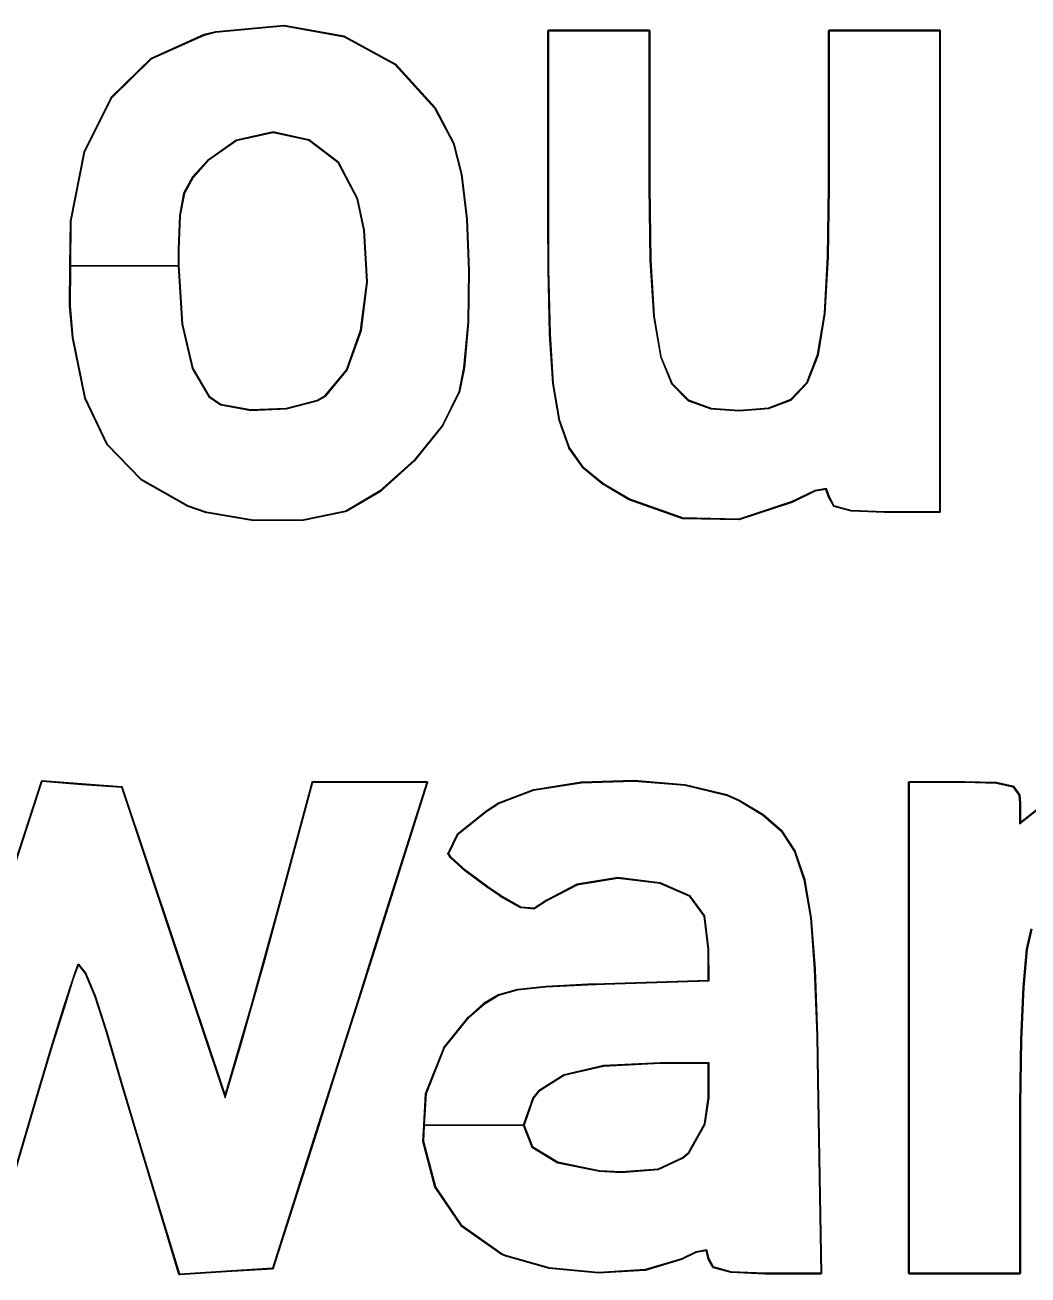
# Model space of a CAD drawing. Extents: x 119 to 479, y -311 to -46.
# Drawn here: x 385.14 to 391.39, y -235.89 to -228.1 of the extents above; entities that cross this region are included whole.
import ezdxf

# ---------------------------------------------------------------- set-up
doc = ezdxf.new("R2010")
doc.units = 0
doc.layers.add('BLACK', color=7, linetype='CONTINUOUS')

msp = doc.modelspace()

# ---------------------------------------------------------------- linework, layer by layer
at = {"layer": 'BLACK', "linetype": 'CONTINUOUS'}
for p, q in [((386.331, -228.143), (386.756, -228.103)), ((386.331, -228.148), (386.756, -228.108)), ((386.756, -228.103), (386.757, -228.103)), ((386.756, -228.108), (387.131, -228.176)), ((386.757, -228.103), (386.757, -228.103)), ((386.757, -228.103), (387.132, -228.171)), ((385.929, -228.309), (386.259, -228.161)), ((385.931, -228.313), (386.261, -228.166)), ((386.259, -228.161), (386.259, -228.161)), ((386.259, -228.161), (386.26, -228.161)), ((386.26, -228.161), (386.33, -228.144)), ((386.261, -228.166), (386.331, -228.148)), ((386.33, -228.144), (386.331, -228.144)), ((386.331, -228.144), (386.331, -228.143)), ((387.131, -228.176), (387.447, -228.348)), ((387.132, -228.171), (387.133, -228.172)), ((387.133, -228.172), (387.134, -228.172)), ((387.134, -228.172), (387.449, -228.344)), ((388.401, -228.139), (388.403, -228.136)), ((388.401, -229.31), (388.401, -228.139)), ((388.403, -228.136), (388.406, -228.134)), ((388.406, -228.134), (389.03, -228.134)), ((388.406, -229.31), (388.406, -228.139)), ((388.406, -228.139), (389.03, -228.139)), ((389.03, -228.134), (389.034, -228.136)), ((389.03, -228.139), (389.03, -229.111)), ((389.034, -228.136), (389.035, -228.139)), ((389.035, -228.139), (389.035, -229.111)), ((390.149, -228.139), (390.15, -228.136)), ((390.149, -229.111), (390.149, -228.139)), ((390.15, -228.136), (390.154, -228.134)), ((390.154, -228.134), (390.84, -228.134)), ((390.154, -229.111), (390.154, -228.139)), ((390.154, -228.139), (390.84, -228.139)), ((390.84, -228.134), (390.844, -228.136)), ((390.84, -228.139), (390.84, -231.135)), ((390.844, -228.136), (390.845, -228.139)), ((390.845, -228.139), (390.845, -231.135)), ((385.68, -228.552), (385.928, -228.31)), ((385.683, -228.556), (385.931, -228.313)), ((385.928, -228.31), (385.929, -228.309)), ((385.929, -228.309), (385.929, -228.309)), ((387.447, -228.348), (387.694, -228.62)), ((387.449, -228.344), (387.45, -228.344)), ((387.45, -228.344), (387.451, -228.345)), ((387.451, -228.345), (387.698, -228.616)), ((385.512, -228.891), (385.679, -228.554)), ((385.516, -228.893), (385.683, -228.556)), ((385.679, -228.554), (385.68, -228.553)), ((385.68, -228.553), (385.68, -228.552)), ((387.694, -228.62), (387.81, -228.84)), ((387.698, -228.616), (387.698, -228.617)), ((387.698, -228.617), (387.698, -228.617)), ((387.698, -228.617), (387.815, -228.838)), ((386.458, -228.821), (386.279, -228.946)), ((386.46, -228.825), (386.283, -228.95)), ((386.689, -228.769), (386.458, -228.821)), ((386.689, -228.775), (386.46, -228.825)), ((386.913, -228.818), (386.689, -228.769)), ((386.911, -228.823), (386.689, -228.775)), ((387.095, -228.962), (386.911, -228.823)), ((387.099, -228.959), (386.913, -228.818)), ((385.426, -229.324), (385.512, -228.892)), ((385.431, -229.325), (385.516, -228.893)), ((385.512, -228.892), (385.512, -228.891)), ((385.512, -228.892), (385.512, -228.892)), ((387.81, -228.84), (387.86, -229.035)), ((387.815, -228.838), (387.815, -228.839)), ((387.815, -228.839), (387.815, -228.839)), ((387.815, -228.839), (387.865, -229.034)), ((386.279, -228.946), (386.186, -229.049)), ((386.283, -228.95), (386.19, -229.052)), ((387.212, -229.186), (387.095, -228.962)), ((387.217, -229.185), (387.099, -228.959)), ((386.186, -229.049), (386.131, -229.151)), ((386.19, -229.052), (386.136, -229.153)), ((387.86, -229.035), (387.893, -229.313)), ((387.865, -229.034), (387.865, -229.034)), ((387.865, -229.034), (387.865, -229.035)), ((387.865, -229.035), (387.898, -229.313)), ((389.03, -229.111), (389.036, -229.568)), ((389.035, -229.111), (389.041, -229.568)), ((390.143, -229.548), (390.149, -229.111)), ((390.148, -229.548), (390.154, -229.111)), ((386.131, -229.151), (386.105, -229.289)), ((386.136, -229.153), (386.11, -229.289)), ((387.253, -229.38), (387.212, -229.186)), ((387.258, -229.38), (387.217, -229.185)), ((386.105, -229.289), (386.097, -229.5)), ((386.11, -229.289), (386.102, -229.5)), ((385.423, -229.604), (385.426, -229.325)), ((385.426, -229.325), (385.426, -229.324)), ((385.426, -229.325), (385.426, -229.325)), ((385.428, -229.604), (385.431, -229.325)), ((387.893, -229.313), (387.906, -229.633)), ((387.898, -229.313), (387.898, -229.313)), ((387.898, -229.313), (387.898, -229.313)), ((387.898, -229.313), (387.911, -229.633)), ((388.402, -229.623), (388.401, -229.31)), ((388.401, -229.31), (388.401, -229.31)), ((388.401, -229.31), (388.401, -229.31)), ((388.407, -229.623), (388.406, -229.31)), ((387.272, -229.703), (387.253, -229.38)), ((387.277, -229.703), (387.258, -229.38)), ((386.097, -229.5), (386.097, -229.604)), ((386.102, -229.5), (386.102, -229.604)), ((385.421, -229.852), (385.423, -229.604)), ((385.423, -229.604), (385.423, -229.604)), ((385.423, -229.604), (386.102, -229.604)), ((386.102, -229.604), (385.423, -229.604)), ((385.426, -229.852), (385.428, -229.604)), ((385.428, -229.604), (386.097, -229.604)), ((386.097, -229.604), (385.428, -229.604)), ((386.097, -229.604), (386.12, -229.966)), ((386.102, -229.604), (386.125, -229.966)), ((389.036, -229.568), (389.058, -229.916)), ((389.041, -229.568), (389.063, -229.916)), ((390.123, -229.9), (390.143, -229.548)), ((390.128, -229.901), (390.148, -229.548)), ((387.906, -229.633), (387.901, -229.955)), ((387.911, -229.633), (387.906, -229.955)), ((387.911, -229.633), (387.911, -229.633)), ((387.911, -229.633), (387.911, -229.633)), ((388.411, -230.027), (388.402, -229.623)), ((388.402, -229.623), (388.402, -229.623)), ((388.402, -229.623), (388.402, -229.623)), ((388.416, -230.027), (388.407, -229.623)), ((387.234, -230.004), (387.272, -229.703)), ((387.239, -230.005), (387.277, -229.703)), ((385.421, -229.853), (385.421, -229.852)), ((385.438, -230.05), (385.421, -229.853)), ((385.421, -229.853), (385.421, -229.853)), ((385.443, -230.05), (385.426, -229.852)), ((389.058, -229.916), (389.101, -230.168)), ((389.063, -229.916), (389.105, -230.167)), ((390.081, -230.156), (390.123, -229.9)), ((390.086, -230.157), (390.128, -229.901)), ((386.12, -229.966), (386.184, -230.242)), ((386.125, -229.966), (386.189, -230.24)), ((387.901, -229.955), (387.875, -230.237)), ((387.906, -229.955), (387.88, -230.238)), ((387.906, -229.955), (387.906, -229.955)), ((387.906, -229.955), (387.906, -229.955)), ((385.438, -230.051), (385.438, -230.05)), ((385.515, -230.428), (385.438, -230.051)), ((385.438, -230.051), (385.438, -230.051)), ((385.52, -230.427), (385.443, -230.05)), ((387.146, -230.251), (387.234, -230.004)), ((387.151, -230.253), (387.239, -230.005)), ((388.411, -230.028), (388.411, -230.027)), ((388.411, -230.027), (388.411, -230.027)), ((388.431, -230.336), (388.411, -230.028)), ((388.436, -230.336), (388.416, -230.027)), ((389.101, -230.168), (389.171, -230.339)), ((389.105, -230.167), (389.175, -230.336)), ((390.013, -230.329), (390.081, -230.156)), ((390.017, -230.332), (390.086, -230.157)), ((386.184, -230.242), (386.288, -230.419)), ((386.189, -230.24), (386.291, -230.415)), ((387.014, -230.411), (387.146, -230.251)), ((387.017, -230.415), (387.151, -230.253)), ((387.875, -230.237), (387.845, -230.388)), ((387.88, -230.238), (387.85, -230.389)), ((387.88, -230.238), (387.88, -230.238)), ((387.88, -230.238), (387.88, -230.238)), ((388.47, -230.566), (388.431, -230.336)), ((388.431, -230.336), (388.432, -230.336)), ((388.432, -230.336), (388.431, -230.336)), ((388.475, -230.566), (388.436, -230.336)), ((389.171, -230.339), (389.274, -230.443)), ((389.175, -230.336), (389.277, -230.438)), ((389.913, -230.434), (390.013, -230.329)), ((389.916, -230.439), (390.017, -230.332)), ((385.516, -230.428), (385.515, -230.428)), ((385.516, -230.429), (385.516, -230.428)), ((385.653, -230.717), (385.516, -230.429)), ((385.658, -230.715), (385.52, -230.427)), ((386.288, -230.419), (386.361, -230.469)), ((386.291, -230.415), (386.363, -230.464)), ((386.363, -230.464), (386.549, -230.499)), ((386.772, -230.489), (386.964, -230.439)), ((386.773, -230.494), (386.966, -230.443)), ((386.964, -230.439), (387.014, -230.411)), ((386.966, -230.443), (387.017, -230.415)), ((387.845, -230.388), (387.743, -230.595)), ((387.849, -230.39), (387.747, -230.597)), ((387.85, -230.389), (387.849, -230.39)), ((387.849, -230.39), (387.849, -230.39)), ((389.274, -230.443), (389.416, -230.494)), ((389.277, -230.438), (389.417, -230.489)), ((389.775, -230.487), (389.913, -230.434)), ((389.776, -230.492), (389.916, -230.439)), ((386.361, -230.469), (386.549, -230.504)), ((386.549, -230.499), (386.772, -230.489)), ((386.549, -230.504), (386.773, -230.494)), ((389.416, -230.494), (389.592, -230.507)), ((389.417, -230.489), (389.592, -230.502)), ((389.592, -230.502), (389.775, -230.487)), ((389.592, -230.507), (389.776, -230.492)), ((387.743, -230.595), (387.567, -230.814)), ((387.747, -230.598), (387.57, -230.817)), ((387.747, -230.597), (387.747, -230.597)), ((387.747, -230.597), (387.747, -230.598)), ((388.47, -230.567), (388.47, -230.566)), ((388.531, -230.737), (388.47, -230.567)), ((388.47, -230.567), (388.47, -230.567)), ((388.536, -230.735), (388.475, -230.566)), ((385.654, -230.717), (385.653, -230.717)), ((385.654, -230.718), (385.654, -230.717)), ((385.864, -230.935), (385.654, -230.718)), ((385.867, -230.932), (385.658, -230.715)), ((388.532, -230.737), (388.531, -230.737)), ((388.532, -230.738), (388.532, -230.737)), ((388.621, -230.864), (388.532, -230.738)), ((388.625, -230.861), (388.536, -230.735)), ((387.567, -230.814), (387.354, -231.005)), ((387.57, -230.817), (387.357, -231.009)), ((387.57, -230.817), (387.57, -230.817)), ((387.57, -230.817), (387.57, -230.817)), ((386.16, -231.098), (385.867, -230.932)), ((388.622, -230.865), (388.621, -230.864)), ((388.621, -230.864), (388.621, -230.864)), ((388.743, -230.966), (388.622, -230.865)), ((388.747, -230.962), (388.625, -230.861)), ((385.864, -230.936), (385.864, -230.935)), ((385.865, -230.936), (385.864, -230.936)), ((386.157, -231.102), (385.865, -230.936)), ((387.354, -231.005), (387.143, -231.129)), ((387.356, -231.01), (387.146, -231.134)), ((387.357, -231.009), (387.356, -231.01)), ((387.357, -231.009), (387.357, -231.009)), ((388.744, -230.966), (388.743, -230.966)), ((388.904, -231.06), (388.744, -230.966)), ((388.744, -230.966), (388.744, -230.966)), ((388.906, -231.055), (388.747, -230.962)), ((390.064, -231.002), (389.92, -231.072)), ((390.066, -231.007), (389.923, -231.077)), ((390.136, -230.991), (390.064, -231.002)), ((390.132, -230.997), (390.066, -231.007)), ((390.149, -231.043), (390.132, -230.997)), ((390.154, -231.041), (390.136, -230.991)), ((388.905, -231.06), (388.904, -231.06)), ((388.904, -231.06), (388.904, -231.06)), ((389.24, -231.178), (388.905, -231.06)), ((389.241, -231.173), (388.906, -231.055)), ((389.92, -231.072), (389.591, -231.181)), ((389.922, -231.077), (389.592, -231.186)), ((389.923, -231.077), (389.922, -231.077)), ((389.922, -231.077), (389.922, -231.077)), ((390.149, -231.044), (390.149, -231.043)), ((390.149, -231.043), (390.149, -231.043)), ((390.179, -231.099), (390.149, -231.044)), ((390.183, -231.097), (390.154, -231.041)), ((386.158, -231.102), (386.157, -231.102)), ((386.158, -231.103), (386.158, -231.102)), ((386.272, -231.142), (386.158, -231.103)), ((386.273, -231.137), (386.16, -231.098)), ((386.273, -231.142), (386.272, -231.142)), ((386.272, -231.142), (386.272, -231.142)), ((386.568, -231.187), (386.273, -231.137)), ((386.567, -231.192), (386.273, -231.142)), ((387.138, -231.131), (386.877, -231.185)), ((387.139, -231.136), (386.878, -231.19)), ((387.143, -231.129), (387.138, -231.131)), ((387.14, -231.136), (387.139, -231.136)), ((387.145, -231.134), (387.14, -231.136)), ((387.14, -231.136), (387.14, -231.136)), ((387.146, -231.134), (387.145, -231.134)), ((387.146, -231.134), (387.146, -231.134)), ((390.179, -231.1), (390.179, -231.099)), ((390.179, -231.099), (390.179, -231.099)), ((390.18, -231.101), (390.179, -231.1)), ((390.182, -231.102), (390.18, -231.101)), ((390.289, -231.131), (390.182, -231.102)), ((390.182, -231.102), (390.182, -231.102)), ((390.182, -231.102), (390.182, -231.102)), ((390.29, -231.127), (390.183, -231.097)), ((390.29, -231.132), (390.289, -231.131)), ((390.289, -231.131), (390.289, -231.131)), ((390.497, -231.135), (390.29, -231.127)), ((390.497, -231.14), (390.29, -231.132)), ((390.84, -231.135), (390.497, -231.135)), ((390.84, -231.14), (390.497, -231.14)), ((390.497, -231.14), (390.497, -231.14)), ((390.497, -231.14), (390.497, -231.14)), ((390.844, -231.138), (390.84, -231.14)), ((390.845, -231.135), (390.844, -231.138)), ((386.568, -231.192), (386.567, -231.191)), ((386.567, -231.191), (386.567, -231.192)), ((386.877, -231.185), (386.568, -231.187)), ((386.877, -231.19), (386.568, -231.192)), ((386.878, -231.19), (386.877, -231.19)), ((386.878, -231.19), (386.878, -231.19)), ((389.241, -231.178), (389.24, -231.178)), ((389.24, -231.178), (389.24, -231.178)), ((389.591, -231.181), (389.241, -231.173)), ((389.591, -231.186), (389.241, -231.178)), ((389.592, -231.186), (389.591, -231.186)), ((389.592, -231.186), (389.592, -231.186)), ((384.924, -233.798), (385.246, -232.812)), ((384.929, -233.8), (385.25, -232.814)), ((385.246, -232.812), (385.247, -232.811)), ((385.247, -232.811), (385.247, -232.81)), ((385.247, -232.81), (385.248, -232.81)), ((385.248, -232.81), (385.25, -232.809)), ((385.248, -232.81), (385.248, -232.81)), ((385.25, -232.809), (385.251, -232.809)), ((385.25, -232.814), (385.497, -232.833)), ((385.251, -232.809), (385.498, -232.828)), ((385.497, -232.833), (385.744, -232.851)), ((385.498, -232.828), (385.744, -232.846)), ((385.744, -232.846), (385.745, -232.847)), ((385.744, -232.851), (386.067, -233.818)), ((385.745, -232.847), (385.746, -232.847)), ((385.746, -232.847), (385.747, -232.847)), ((385.747, -232.847), (385.748, -232.848)), ((385.748, -232.848), (385.748, -232.849)), ((385.748, -232.849), (385.749, -232.85)), ((385.749, -232.85), (386.072, -233.817)), ((386.759, -233.458), (386.931, -232.819)), ((386.764, -233.46), (386.936, -232.82)), ((386.931, -232.819), (386.932, -232.818)), ((386.932, -232.818), (386.932, -232.816)), ((386.932, -232.816), (386.933, -232.816)), ((386.933, -232.816), (386.935, -232.815)), ((386.933, -232.816), (386.933, -232.816)), ((386.935, -232.815), (386.936, -232.815)), ((386.936, -232.815), (387.646, -232.815)), ((386.936, -232.82), (387.646, -232.82)), ((387.646, -232.82), (387.433, -233.491)), ((387.65, -232.821), (387.438, -233.492)), ((387.646, -232.815), (387.646, -232.815)), ((387.646, -232.815), (387.647, -232.815)), ((387.647, -232.815), (387.648, -232.816)), ((387.648, -232.816), (387.649, -232.816)), ((387.649, -232.816), (387.649, -232.817)), ((387.649, -232.817), (387.65, -232.818)), ((387.65, -232.818), (387.65, -232.819)), ((387.65, -232.819), (387.651, -232.82)), ((387.651, -232.82), (387.65, -232.821)), ((387.65, -232.821), (387.65, -232.821)), ((388.092, -232.948), (388.311, -232.865)), ((388.094, -232.953), (388.313, -232.87)), ((388.311, -232.865), (388.312, -232.865)), ((388.312, -232.865), (388.608, -232.818)), ((388.312, -232.865), (388.312, -232.865)), ((388.313, -232.87), (388.609, -232.823)), ((388.608, -232.818), (388.936, -232.807)), ((388.608, -232.818), (388.608, -232.818)), ((388.608, -232.818), (388.608, -232.818)), ((388.609, -232.823), (388.937, -232.812)), ((388.936, -232.807), (388.937, -232.807)), ((388.937, -232.807), (388.937, -232.807)), ((388.937, -232.807), (389.254, -232.833)), ((388.937, -232.812), (389.254, -232.838)), ((389.254, -232.833), (389.255, -232.834)), ((389.254, -232.838), (389.517, -232.902)), ((389.255, -232.834), (389.255, -232.834)), ((389.255, -232.834), (389.518, -232.897)), ((390.648, -232.82), (390.649, -232.816)), ((390.648, -235.878), (390.648, -232.82)), ((390.649, -232.816), (390.653, -232.815)), ((390.653, -232.815), (390.996, -232.815)), ((390.653, -235.878), (390.653, -232.82)), ((390.653, -232.82), (390.996, -232.82)), ((390.996, -232.815), (390.996, -232.815)), ((390.996, -232.815), (390.996, -232.815)), ((390.996, -232.815), (391.194, -232.82)), ((390.996, -232.82), (391.194, -232.825)), ((391.194, -232.82), (391.195, -232.82)), ((391.194, -232.825), (391.297, -232.848)), ((391.195, -232.82), (391.195, -232.82)), ((391.195, -232.82), (391.298, -232.843)), ((391.297, -232.848), (391.335, -232.9)), ((391.298, -232.843), (391.3, -232.844)), ((391.3, -232.844), (391.301, -232.845)), ((391.301, -232.845), (391.339, -232.897)), ((388.015, -232.997), (388.091, -232.949)), ((388.018, -233.001), (388.094, -232.953)), ((388.091, -232.949), (388.092, -232.948)), ((388.092, -232.948), (388.092, -232.948)), ((389.517, -232.902), (389.593, -232.936)), ((389.518, -232.897), (389.518, -232.898)), ((389.518, -232.898), (389.519, -232.898)), ((389.519, -232.898), (389.595, -232.932)), ((389.593, -232.936), (389.74, -233.025)), ((389.595, -232.932), (389.595, -232.932)), ((389.595, -232.932), (389.595, -232.932)), ((389.595, -232.932), (389.743, -233.021)), ((391.335, -232.9), (391.339, -232.949)), ((391.339, -232.897), (391.34, -232.899)), ((391.339, -232.949), (391.339, -233.079)), ((391.339, -233.079), (391.504, -232.949)), ((391.34, -232.899), (391.34, -232.9)), ((391.34, -232.9), (391.344, -232.949)), ((391.344, -233.068), (391.501, -232.945)), ((391.344, -232.949), (391.344, -232.949)), ((391.344, -232.949), (391.344, -232.949)), ((391.344, -232.949), (391.344, -233.068)), ((387.839, -233.14), (388.015, -232.997)), ((387.842, -233.144), (388.018, -233.001)), ((388.015, -232.997), (388.015, -232.997)), ((388.015, -232.997), (388.015, -232.997)), ((389.74, -233.025), (389.853, -233.125)), ((389.743, -233.021), (389.743, -233.021)), ((389.743, -233.021), (389.744, -233.021)), ((389.744, -233.021), (389.857, -233.121)), ((387.779, -233.262), (387.838, -233.142)), ((387.783, -233.264), (387.842, -233.144)), ((387.838, -233.142), (387.839, -233.141)), ((387.839, -233.141), (387.839, -233.14)), ((389.853, -233.125), (389.937, -233.253)), ((389.857, -233.121), (389.857, -233.122)), ((389.857, -233.122), (389.858, -233.122)), ((389.858, -233.122), (389.941, -233.25)), ((387.778, -233.263), (387.778, -233.262)), ((387.778, -233.262), (387.779, -233.262)), ((387.778, -233.264), (387.778, -233.263)), ((387.778, -233.265), (387.778, -233.264)), ((387.779, -233.266), (387.778, -233.265)), ((387.779, -233.267), (387.779, -233.266)), ((387.793, -233.29), (387.779, -233.267)), ((387.797, -233.287), (387.783, -233.264)), ((389.937, -233.253), (389.996, -233.427)), ((389.941, -233.25), (389.941, -233.251)), ((389.941, -233.251), (389.942, -233.251)), ((389.942, -233.251), (390.001, -233.426)), ((387.794, -233.29), (387.793, -233.29)), ((387.794, -233.291), (387.794, -233.29)), ((387.884, -233.372), (387.794, -233.291)), ((387.887, -233.368), (387.797, -233.287)), ((388.029, -233.48), (387.884, -233.372)), ((387.884, -233.372), (387.884, -233.372)), ((387.884, -233.372), (387.884, -233.372)), ((388.032, -233.476), (387.887, -233.368)), ((388.837, -233.414), (388.581, -233.455)), ((388.837, -233.419), (388.583, -233.46)), ((389.098, -233.446), (388.837, -233.414)), ((389.097, -233.45), (388.837, -233.419)), ((386.713, -233.627), (386.759, -233.458)), ((386.718, -233.629), (386.764, -233.46)), ((387.433, -233.491), (387.329, -233.821)), ((387.438, -233.492), (387.334, -233.822)), ((387.438, -233.492), (387.438, -233.492)), ((388.03, -233.48), (388.029, -233.48)), ((388.104, -233.53), (388.03, -233.48)), ((388.03, -233.48), (388.03, -233.48)), ((388.107, -233.526), (388.032, -233.476)), ((388.581, -233.455), (388.391, -233.555)), ((388.583, -233.46), (388.394, -233.559)), ((389.101, -233.452), (389.097, -233.45)), ((389.103, -233.447), (389.098, -233.446)), ((389.284, -233.531), (389.101, -233.452)), ((389.287, -233.527), (389.103, -233.447)), ((389.996, -233.427), (390.036, -233.665)), ((390.001, -233.426), (390.001, -233.426)), ((390.001, -233.426), (390.001, -233.427)), ((390.001, -233.427), (390.041, -233.664)), ((388.104, -233.531), (388.104, -233.53)), ((388.104, -233.53), (388.104, -233.53)), ((388.23, -233.602), (388.104, -233.531)), ((388.233, -233.598), (388.107, -233.526)), ((388.391, -233.555), (388.315, -233.605)), ((388.394, -233.559), (388.318, -233.609)), ((389.374, -233.654), (389.284, -233.531)), ((389.378, -233.652), (389.287, -233.527)), ((386.627, -233.942), (386.713, -233.627)), ((386.632, -233.944), (386.718, -233.629)), ((386.713, -233.627), (386.713, -233.627)), ((388.232, -233.602), (388.23, -233.602)), ((388.233, -233.603), (388.232, -233.602)), ((388.315, -233.605), (388.233, -233.598)), ((388.315, -233.61), (388.233, -233.603)), ((388.316, -233.609), (388.315, -233.61)), ((388.318, -233.609), (388.316, -233.609)), ((389.399, -233.86), (389.374, -233.654)), ((389.404, -233.86), (389.378, -233.652)), ((390.036, -233.665), (390.06, -233.983)), ((390.041, -233.664), (390.041, -233.664)), ((390.041, -233.664), (390.041, -233.664)), ((390.041, -233.664), (390.065, -233.982)), ((391.41, -233.732), (391.381, -233.86)), ((391.415, -233.734), (391.386, -233.861)), ((386.067, -233.818), (386.389, -234.786)), ((386.072, -233.817), (386.072, -233.817)), ((386.072, -233.817), (386.389, -234.769)), ((387.329, -233.821), (387.203, -234.219)), ((387.334, -233.822), (387.208, -234.22)), ((387.334, -233.822), (387.334, -233.822)), ((387.334, -233.822), (387.334, -233.822)), ((389.4, -234.052), (389.399, -233.86)), ((389.405, -234.057), (389.404, -233.86)), ((391.381, -233.86), (391.36, -234.096)), ((391.386, -233.861), (391.365, -234.096)), ((385.47, -233.958), (385.44, -234.043)), ((385.474, -233.961), (385.444, -234.045)), ((385.479, -233.952), (385.47, -233.958)), ((385.478, -233.959), (385.474, -233.961)), ((385.517, -234.009), (385.478, -233.959)), ((385.522, -234.007), (385.479, -233.952)), ((386.547, -234.229), (386.627, -233.942)), ((386.552, -234.23), (386.632, -233.944)), ((386.627, -233.942), (386.627, -233.942)), ((385.44, -234.043), (385.381, -234.225)), ((385.444, -234.045), (385.386, -234.227)), ((385.578, -234.153), (385.517, -234.009)), ((385.582, -234.151), (385.522, -234.007)), ((390.06, -233.983), (390.075, -234.399)), ((390.065, -233.982), (390.065, -233.983)), ((390.065, -233.983), (390.065, -233.983)), ((390.065, -233.983), (390.08, -234.399)), ((388.093, -234.141), (388.211, -234.108)), ((388.094, -234.146), (388.213, -234.113)), ((388.211, -234.108), (388.212, -234.108)), ((388.212, -234.108), (388.387, -234.089)), ((388.212, -234.108), (388.212, -234.108)), ((388.213, -234.113), (388.388, -234.094)), ((388.387, -234.089), (388.388, -234.089)), ((388.388, -234.089), (388.649, -234.076)), ((388.388, -234.094), (388.65, -234.081)), ((388.388, -234.089), (388.388, -234.089)), ((388.649, -234.076), (388.753, -234.073)), ((388.649, -234.076), (388.649, -234.076)), ((388.649, -234.076), (388.649, -234.076)), ((388.65, -234.081), (388.753, -234.078)), ((388.753, -234.073), (389.4, -234.052)), ((388.753, -234.078), (389.405, -234.057)), ((388.753, -234.073), (388.753, -234.073)), ((388.753, -234.073), (388.753, -234.073)), ((391.36, -234.096), (391.345, -234.423)), ((391.365, -234.096), (391.35, -234.424)), ((385.647, -234.365), (385.578, -234.153)), ((385.651, -234.364), (385.582, -234.151)), ((387.907, -234.28), (388, -234.197)), ((387.91, -234.284), (388.003, -234.201)), ((388, -234.196), (388.091, -234.142)), ((388, -234.197), (388, -234.196)), ((388, -234.197), (388, -234.197)), ((388.003, -234.201), (388.094, -234.146)), ((388.091, -234.142), (388.092, -234.142)), ((388.092, -234.142), (388.093, -234.141)), ((385.381, -234.225), (385.302, -234.481)), ((385.386, -234.227), (385.307, -234.482)), ((386.486, -234.441), (386.547, -234.229)), ((386.491, -234.443), (386.552, -234.23)), ((386.547, -234.229), (386.547, -234.229)), ((387.203, -234.219), (387.071, -234.634)), ((387.208, -234.22), (387.076, -234.635)), ((387.208, -234.22), (387.208, -234.22)), ((387.752, -234.472), (387.906, -234.28)), ((387.906, -234.28), (387.906, -234.28)), ((387.906, -234.28), (387.907, -234.28)), ((387.756, -234.475), (387.91, -234.284)), ((385.65, -234.378), (385.647, -234.365)), ((385.742, -234.691), (385.65, -234.378)), ((385.65, -234.378), (385.65, -234.378)), ((385.65, -234.378), (385.65, -234.378)), ((385.655, -234.376), (385.651, -234.364)), ((385.747, -234.69), (385.655, -234.376)), ((390.075, -234.399), (390.08, -234.677)), ((390.08, -234.399), (390.08, -234.399)), ((390.08, -234.399), (390.08, -234.399)), ((390.08, -234.399), (390.085, -234.676)), ((391.345, -234.423), (391.339, -234.825)), ((391.35, -234.424), (391.344, -234.825)), ((385.302, -234.481), (385.21, -234.788)), ((385.307, -234.482), (385.215, -234.79)), ((386.389, -234.769), (386.486, -234.441)), ((386.389, -234.786), (386.491, -234.443)), ((387.639, -234.758), (387.752, -234.474)), ((387.644, -234.759), (387.756, -234.475)), ((387.752, -234.473), (387.752, -234.472)), ((387.752, -234.474), (387.752, -234.473)), ((388.747, -234.585), (388.499, -234.642)), ((388.747, -234.59), (388.501, -234.647)), ((389.1, -234.567), (388.747, -234.585)), ((389.101, -234.572), (388.747, -234.59)), ((389.405, -234.567), (389.1, -234.567)), ((389.4, -234.572), (389.101, -234.572)), ((389.4, -234.785), (389.4, -234.572)), ((389.405, -234.786), (389.405, -234.567)), ((387.071, -234.634), (386.953, -235.004)), ((387.076, -234.635), (386.958, -235.006)), ((387.076, -234.635), (387.076, -234.635)), ((387.076, -234.635), (387.076, -234.635)), ((388.499, -234.642), (388.342, -234.741)), ((388.501, -234.647), (388.345, -234.745)), ((385.848, -235.046), (385.742, -234.691)), ((385.742, -234.691), (385.742, -234.691)), ((385.742, -234.691), (385.742, -234.691)), ((385.853, -235.044), (385.747, -234.69)), ((388.342, -234.741), (388.307, -234.786)), ((388.345, -234.745), (388.311, -234.788)), ((390.08, -234.677), (390.101, -235.878)), ((390.085, -234.676), (390.085, -234.676)), ((390.085, -234.676), (390.085, -234.676)), ((390.085, -234.676), (390.106, -235.878)), ((385.21, -234.788), (385.16, -234.957)), ((385.215, -234.79), (385.165, -234.959)), ((385.215, -234.79), (385.215, -234.79)), ((387.628, -234.954), (387.639, -234.759)), ((387.632, -234.955), (387.644, -234.759)), ((387.639, -234.759), (387.639, -234.758)), ((387.639, -234.758), (387.639, -234.758)), ((388.307, -234.786), (388.247, -234.955)), ((388.311, -234.788), (388.252, -234.955)), ((389.376, -234.947), (389.4, -234.785)), ((389.381, -234.949), (389.405, -234.786)), ((391.339, -234.825), (391.339, -234.882)), ((391.344, -234.825), (391.344, -234.882)), ((391.339, -234.882), (391.339, -235.878)), ((391.344, -234.882), (391.344, -235.878)), ((385.16, -234.957), (384.889, -235.878)), ((385.165, -234.959), (384.894, -235.879)), ((387.622, -235.056), (387.627, -234.955)), ((387.627, -234.955), (387.628, -234.954)), ((387.627, -235.057), (387.632, -234.955)), ((387.627, -234.955), (388.252, -234.955)), ((388.252, -234.955), (387.627, -234.955)), ((387.632, -234.955), (388.247, -234.955)), ((388.247, -234.955), (387.632, -234.955)), ((388.247, -234.955), (388.301, -235.092)), ((388.252, -234.955), (388.305, -235.088)), ((389.276, -235.126), (389.376, -234.947)), ((389.28, -235.129), (389.381, -234.949)), ((385.945, -235.368), (385.848, -235.046)), ((385.848, -235.046), (385.848, -235.046)), ((385.848, -235.046), (385.848, -235.046)), ((385.95, -235.366), (385.853, -235.044)), ((386.953, -235.004), (386.685, -235.847)), ((386.958, -235.006), (386.69, -235.848)), ((386.958, -235.006), (386.958, -235.006)), ((387.622, -235.057), (387.622, -235.056)), ((387.622, -235.058), (387.622, -235.057)), ((387.697, -235.341), (387.622, -235.058)), ((387.702, -235.34), (387.627, -235.057)), ((388.301, -235.092), (388.461, -235.19)), ((388.305, -235.088), (388.463, -235.185)), ((389.24, -235.158), (389.276, -235.126)), ((389.242, -235.162), (389.28, -235.129)), ((388.461, -235.19), (388.72, -235.243)), ((388.463, -235.185), (388.721, -235.238)), ((389.088, -235.227), (389.24, -235.158)), ((389.089, -235.232), (389.242, -235.162)), ((388.72, -235.243), (388.859, -235.25)), ((388.721, -235.238), (388.859, -235.245)), ((388.859, -235.245), (389.088, -235.227)), ((388.859, -235.25), (389.089, -235.232)), ((386.102, -235.886), (385.945, -235.368)), ((385.945, -235.368), (385.945, -235.368)), ((385.945, -235.368), (385.945, -235.368)), ((386.107, -235.884), (385.95, -235.366)), ((387.698, -235.342), (387.697, -235.341)), ((387.698, -235.343), (387.698, -235.342)), ((387.862, -235.585), (387.698, -235.343)), ((387.866, -235.582), (387.702, -235.34)), ((387.862, -235.586), (387.862, -235.585)), ((387.863, -235.586), (387.862, -235.586)), ((388.111, -235.761), (387.863, -235.586)), ((388.114, -235.757), (387.866, -235.582)), ((388.138, -235.767), (388.114, -235.757)), ((389.323, -235.744), (389.233, -235.788)), ((389.325, -235.748), (389.235, -235.792)), ((389.39, -235.733), (389.323, -235.744)), ((389.386, -235.739), (389.325, -235.748)), ((389.4, -235.789), (389.386, -235.739)), ((389.405, -235.788), (389.39, -235.733)), ((388.112, -235.761), (388.111, -235.761)), ((388.111, -235.761), (388.111, -235.761)), ((388.136, -235.772), (388.112, -235.761)), ((388.137, -235.772), (388.136, -235.772)), ((388.408, -235.848), (388.137, -235.772)), ((388.137, -235.772), (388.137, -235.772)), ((388.41, -235.844), (388.138, -235.767)), ((389.233, -235.788), (389.007, -235.855)), ((389.234, -235.792), (389.008, -235.86)), ((389.235, -235.792), (389.234, -235.792)), ((389.235, -235.792), (389.235, -235.792)), ((389.4, -235.79), (389.4, -235.789)), ((389.428, -235.841), (389.4, -235.79)), ((389.4, -235.79), (389.4, -235.79)), ((389.433, -235.839), (389.405, -235.788)), ((386.103, -235.887), (386.102, -235.886)), ((386.103, -235.888), (386.103, -235.887)), ((386.104, -235.888), (386.103, -235.888)), ((386.104, -235.889), (386.104, -235.888)), ((386.106, -235.889), (386.104, -235.889)), ((386.107, -235.889), (386.106, -235.889)), ((386.396, -235.866), (386.107, -235.884)), ((386.396, -235.87), (386.107, -235.889)), ((386.685, -235.847), (386.396, -235.866)), ((386.686, -235.852), (386.396, -235.87)), ((386.687, -235.851), (386.686, -235.852)), ((386.688, -235.851), (386.687, -235.851)), ((386.689, -235.85), (386.688, -235.85)), ((386.688, -235.85), (386.688, -235.851)), ((386.69, -235.848), (386.689, -235.849)), ((386.689, -235.849), (386.689, -235.85)), ((388.409, -235.848), (388.408, -235.848)), ((388.409, -235.849), (388.409, -235.848)), ((388.715, -235.878), (388.409, -235.849)), ((388.716, -235.873), (388.41, -235.844)), ((388.716, -235.878), (388.715, -235.878)), ((389.007, -235.855), (388.716, -235.873)), ((389.007, -235.86), (388.716, -235.878)), ((388.716, -235.878), (388.716, -235.878)), ((389.008, -235.86), (389.007, -235.86)), ((389.008, -235.86), (389.008, -235.86)), ((389.43, -235.842), (389.428, -235.841)), ((389.428, -235.841), (389.428, -235.841)), ((389.428, -235.841), (389.428, -235.841)), ((389.431, -235.844), (389.43, -235.842)), ((389.54, -235.874), (389.431, -235.844)), ((389.431, -235.844), (389.431, -235.844)), ((389.431, -235.844), (389.431, -235.844)), ((389.542, -235.869), (389.433, -235.839)), ((389.541, -235.874), (389.54, -235.874)), ((389.752, -235.883), (389.541, -235.874)), ((389.541, -235.874), (389.541, -235.874)), ((389.753, -235.878), (389.542, -235.869)), ((389.753, -235.883), (389.752, -235.883)), ((390.101, -235.878), (389.753, -235.878)), ((390.101, -235.883), (389.753, -235.883)), ((389.753, -235.883), (389.753, -235.883)), ((390.103, -235.882), (390.101, -235.883)), ((390.101, -235.883), (390.101, -235.883)), ((390.101, -235.883), (390.101, -235.883)), ((390.104, -235.881), (390.103, -235.882)), ((390.105, -235.88), (390.104, -235.881)), ((390.104, -235.881), (390.104, -235.881)), ((390.104, -235.881), (390.104, -235.881)), ((390.106, -235.878), (390.105, -235.88)), ((390.106, -235.878), (390.106, -235.878)), ((390.106, -235.878), (390.106, -235.878)), ((390.649, -235.881), (390.648, -235.878)), ((390.653, -235.883), (390.649, -235.881)), ((391.339, -235.878), (390.653, -235.878)), ((391.339, -235.883), (390.653, -235.883)), ((391.343, -235.881), (391.339, -235.883)), ((391.344, -235.878), (391.343, -235.881))]:
    msp.add_line(p, q, dxfattribs=at)

doc.saveas('drawing.dxf')
